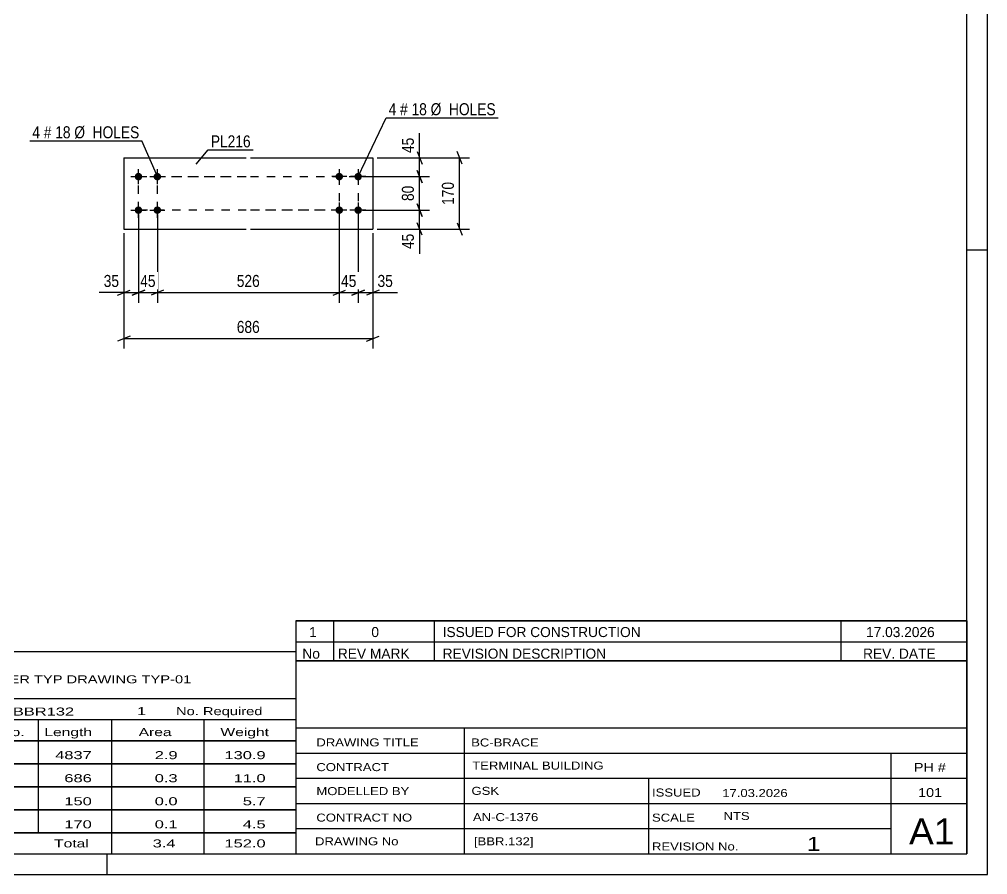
# Model space of a CAD drawing. Header units: millimetres. Extents: x 0 to 594, y 0 to 420.
# Drawn here: x 363 to 594, y 0 to 204.1 of the extents above; entities that cross this region are included whole.
import ezdxf

# ---------------------------------------------------------------- set-up
doc = ezdxf.new("R2010")
doc.units = ezdxf.units.MM
doc.linetypes.add('DXK_LINE_DOT2', pattern=[3.9198, 1.9599, -1.9599])
doc.styles.add('Arial Narrow', font='ARIALN.TTF', dxfattribs={"height": 0.2})

# ---------------------------------------------------------------- blocks, each defined once
blk = doc.blocks.new('Unknown-580610800-1130')
at = {"color": 5, "linetype": 'Continuous'}
for p, q in [((594, 0), (594, 420)), ((589, 5), (589, 415)), ((594, 149), (589, 149)), ((5, 5), (589, 5)), ((384, 0), (384, 5)), ((0, 0), (594, 0))]:
    blk.add_line(p, q, dxfattribs=at)
blk = doc.blocks.new('Part-580610800-3548 - 3547')
at = {"color": 2, "linetype": 'Continuous'}
for p, q in [((387.95, 171.08), (417.15, 171.08)), ((387.95, 171.08), (387.95, 154.08)), ((418.15, 171.08), (447.35, 171.08)), ((447.35, 171.08), (447.35, 154.08)), ((387.95, 154.08), (417.15, 154.08)), ((418.15, 154.08), (447.35, 154.08))]:
    blk.add_line(p, q, dxfattribs=at)
blk = doc.blocks.new('Bolt-580610800-3549 - 3547')
at = {"linetype": 'Continuous'}
for points in [[(439.35, 165.68, -1), (439.35, 167.48, -1)], [(443.85, 165.68, -1), (443.85, 167.48, -1)], [(439.35, 157.68, -1), (439.35, 159.48, -1)], [(443.85, 157.68, -1), (443.85, 159.48, -1)]]:
    blk.add_hatch(color=1, dxfattribs=at).paths.add_polyline_path(points)
at = {"color": 1, "linetype": 'Continuous'}
for p, q in [((441.15, 166.58), (437.55, 166.58)), ((439.35, 168.38), (439.35, 164.78)), ((445.65, 166.58), (442.05, 166.58)), ((443.85, 168.38), (443.85, 164.78)), ((439.35, 160.38), (439.35, 156.78)), ((443.85, 160.38), (443.85, 156.78)), ((441.15, 158.58), (437.55, 158.58)), ((445.65, 158.58), (442.05, 158.58))]:
    blk.add_line(p, q, dxfattribs=at)
blk = doc.blocks.new('Bolt-580610800-3550 - 3547')
at = {"linetype": 'Continuous'}
for points in [[(391.45, 167.48, -1), (391.45, 165.68, -1)], [(395.95, 167.48, -1), (395.95, 165.68, -1)], [(391.45, 159.48, -1), (391.45, 157.68, -1)], [(395.95, 159.48, -1), (395.95, 157.68, -1)]]:
    blk.add_hatch(color=1, dxfattribs=at).paths.add_polyline_path(points)
at = {"color": 1, "linetype": 'Continuous'}
for p, q in [((389.65, 166.58), (393.25, 166.58)), ((391.45, 164.78), (391.45, 168.38)), ((394.15, 166.58), (397.75, 166.58)), ((395.95, 164.78), (395.95, 168.38)), ((391.45, 156.78), (391.45, 160.38)), ((395.95, 156.78), (395.95, 160.38)), ((389.65, 158.58), (393.25, 158.58)), ((394.15, 158.58), (397.75, 158.58))]:
    blk.add_line(p, q, dxfattribs=at)
blk = doc.blocks.new('Rectangle-580610800-3723 - 3547')
at = {"color": 1, "linetype": 'DXK_LINE_DOT2'}
for p, q in [((391.45, 166.58), (417.15, 166.58)), ((391.45, 158.58), (391.45, 166.58)), ((418.15, 166.58), (443.85, 166.58)), ((443.85, 166.58), (443.85, 158.58)), ((417.15, 158.58), (391.45, 158.58)), ((443.85, 158.58), (418.15, 158.58))]:
    blk.add_line(p, q, dxfattribs=at)
blk = doc.blocks.new('Rectangle-580610800-3733 - 3547')
at = {"color": 1, "linetype": 'DXK_LINE_DOT2'}
for p, q in [((395.95, 166.58), (417.15, 166.58)), ((395.95, 158.58), (395.95, 166.58)), ((418.15, 166.58), (439.35, 166.58)), ((439.35, 166.58), (439.35, 158.58)), ((417.15, 158.58), (395.95, 158.58)), ((439.35, 158.58), (418.15, 158.58))]:
    blk.add_line(p, q, dxfattribs=at)
blk = doc.blocks.new('StraightDimension-580610800-3595 - 3547')
at = {"color": 7, "linetype": 'Continuous'}
for p, q in [((448.35, 171.08), (470.44, 171.08)), ((468.64, 169.58), (467.44, 172.58)), ((468.04, 154.08), (468.04, 171.08)), ((467.44, 155.58), (468.64, 152.58)), ((448.35, 154.08), (470.44, 154.08))]:
    blk.add_line(p, q, dxfattribs=at)
at = {"color": 0}
blk.add_wipeout([(467.29, 165.93), (463.09, 165.93), (463.09, 159.24), (467.29, 159.24)], dxfattribs=at)
at = {"color": 3, "style": 'Arial Narrow'}
blk.add_text('170', height=2.863, rotation=90.0002, dxfattribs=at).set_placement((466.69, 159.84))
blk = doc.blocks.new('StraightDimension-580610800-3555 - 3547')
at = {"color": 7, "linetype": 'Continuous'}
for p, q in [((443.85, 157.58), (443.85, 136.5)), ((447.35, 153.08), (447.35, 136.5)), ((442.35, 138.3), (445.35, 139.5)), ((443.85, 138.9), (447.35, 138.9)), ((448.85, 139.5), (445.85, 138.3))]:
    blk.add_line(p, q, dxfattribs=at)
at = {"color": 0}
blk.add_wipeout([(452.73, 139.65), (452.73, 143.85), (447.87, 143.85), (447.87, 139.65)], dxfattribs=at)
at = {"color": 7, "linetype": 'Continuous'}
blk.add_line((447.35, 138.9), (453.25, 138.9), dxfattribs=at)
blk.add_line((447.35, 138.9), (453.25, 138.9), dxfattribs=at)
at = {"color": 3, "style": 'Arial Narrow'}
blk.add_text('35', height=2.863, dxfattribs=at).set_placement((448.47, 140.25))
blk = doc.blocks.new('StraightDimension-580610800-3701 - 3547')
at = {"color": 7, "linetype": 'Continuous'}
for p, q in [((448.35, 171.08), (460.89, 171.08)), ((457.89, 172.58), (459.09, 169.58)), ((458.49, 166.58), (458.49, 171.08)), ((444.85, 166.58), (460.89, 166.58)), ((459.09, 165.08), (457.89, 168.08))]:
    blk.add_line(p, q, dxfattribs=at)
at = {"color": 0}
blk.add_wipeout([(457.74, 176.47), (453.54, 176.47), (453.54, 171.61), (457.74, 171.61)], dxfattribs=at)
at = {"color": 7, "linetype": 'Continuous'}
blk.add_line((458.49, 171.08), (458.49, 176.99), dxfattribs=at)
blk.add_line((458.49, 171.08), (458.49, 176.99), dxfattribs=at)
at = {"color": 3, "style": 'Arial Narrow'}
blk.add_text('45', height=2.863, rotation=90.0002, dxfattribs=at).set_placement((457.14, 172.21))
blk = doc.blocks.new('StraightDimension-580610800-3556 - 3547')
at = {"color": 7, "linetype": 'Continuous'}
for p, q in [((439.35, 157.58), (439.35, 136.5)), ((443.85, 157.58), (443.85, 136.5)), ((437.85, 138.3), (440.85, 139.5)), ((439.35, 138.9), (443.85, 138.9)), ((445.35, 139.5), (442.35, 138.3))]:
    blk.add_line(p, q, dxfattribs=at)
at = {"color": 0}
blk.add_wipeout([(444.02, 139.65), (444.02, 143.85), (439.17, 143.85), (439.17, 139.65)], dxfattribs=at)
at = {"color": 3, "style": 'Arial Narrow'}
blk.add_text('45', height=2.863, dxfattribs=at).set_placement((439.77, 140.25))
blk = doc.blocks.new('StraightDimension-580610800-3557 - 3547')
at = {"color": 7, "linetype": 'Continuous'}
for p, q in [((395.95, 157.58), (395.95, 136.5)), ((439.35, 157.58), (439.35, 136.5)), ((397.45, 139.5), (394.45, 138.3)), ((395.95, 138.9), (439.35, 138.9)), ((437.85, 138.3), (440.85, 139.5))]:
    blk.add_line(p, q, dxfattribs=at)
at = {"color": 0}
blk.add_wipeout([(420.99, 139.65), (420.99, 143.85), (414.3, 143.85), (414.3, 139.65)], dxfattribs=at)
at = {"color": 3, "style": 'Arial Narrow'}
blk.add_text('526', height=2.863, dxfattribs=at).set_placement((414.9, 140.25))
blk = doc.blocks.new('StraightDimension-580610800-3558 - 3547')
at = {"color": 7, "linetype": 'Continuous'}
for p, q in [((391.45, 157.58), (391.45, 136.5)), ((395.95, 157.58), (395.95, 136.5)), ((389.95, 138.3), (392.95, 139.5)), ((391.45, 138.9), (395.95, 138.9)), ((397.45, 139.5), (394.45, 138.3))]:
    blk.add_line(p, q, dxfattribs=at)
at = {"color": 0}
blk.add_wipeout([(396.12, 139.65), (396.12, 143.85), (391.27, 143.85), (391.27, 139.65)], dxfattribs=at)
at = {"color": 3, "style": 'Arial Narrow'}
blk.add_text('45', height=2.863, dxfattribs=at).set_placement((391.87, 140.25))
blk = doc.blocks.new('StraightDimension-580610800-3559 - 3547')
at = {"color": 7, "linetype": 'Continuous'}
for p, q in [((391.45, 157.58), (391.45, 136.5)), ((387.95, 153.08), (387.95, 136.5)), ((386.45, 138.3), (389.45, 139.5)), ((387.95, 138.9), (391.45, 138.9)), ((392.95, 139.5), (389.95, 138.3))]:
    blk.add_line(p, q, dxfattribs=at)
at = {"color": 0}
blk.add_wipeout([(387.42, 139.65), (387.42, 143.85), (382.56, 143.85), (382.56, 139.65)], dxfattribs=at)
at = {"color": 7, "linetype": 'Continuous'}
blk.add_line((387.95, 138.9), (382.04, 138.9), dxfattribs=at)
blk.add_line((387.95, 138.9), (382.04, 138.9), dxfattribs=at)
at = {"color": 3, "style": 'Arial Narrow'}
blk.add_text('35', height=2.863, dxfattribs=at).set_placement((383.16, 140.25))
blk = doc.blocks.new('StraightDimension-580610800-3575 - 3547')
at = {"color": 7, "linetype": 'Continuous'}
for p, q in [((387.95, 153.08), (387.95, 125.53)), ((447.35, 153.08), (447.35, 125.53)), ((389.45, 128.53), (386.45, 127.33)), ((387.95, 127.93), (447.35, 127.93)), ((445.85, 127.33), (448.85, 128.53))]:
    blk.add_line(p, q, dxfattribs=at)
at = {"color": 0}
blk.add_wipeout([(420.99, 128.68), (420.99, 132.88), (414.3, 132.88), (414.3, 128.68)], dxfattribs=at)
at = {"color": 3, "style": 'Arial Narrow'}
blk.add_text('686', height=2.863, dxfattribs=at).set_placement((414.9, 129.28))
blk = doc.blocks.new('StraightDimension-580610800-3702 - 3547')
at = {"color": 7, "linetype": 'Continuous'}
for p, q in [((444.85, 166.58), (460.89, 166.58)), ((457.89, 168.08), (459.09, 165.08)), ((458.49, 158.58), (458.49, 166.58)), ((459.09, 157.08), (457.89, 160.08)), ((444.85, 158.58), (460.89, 158.58))]:
    blk.add_line(p, q, dxfattribs=at)
at = {"color": 0}
blk.add_wipeout([(457.74, 165.01), (453.54, 165.01), (453.54, 160.16), (457.74, 160.16)], dxfattribs=at)
at = {"color": 3, "style": 'Arial Narrow'}
blk.add_text('80', height=2.863, rotation=90.0002, dxfattribs=at).set_placement((457.14, 160.76))
blk = doc.blocks.new('StraightDimension-580610800-3703 - 3547')
at = {"color": 7, "linetype": 'Continuous'}
for p, q in [((457.89, 160.08), (459.09, 157.08)), ((444.85, 158.58), (460.89, 158.58)), ((458.49, 154.08), (458.49, 158.58)), ((459.09, 152.58), (457.89, 155.58)), ((448.35, 154.08), (460.89, 154.08))]:
    blk.add_line(p, q, dxfattribs=at)
at = {"color": 0}
blk.add_wipeout([(457.74, 153.56), (453.54, 153.56), (453.54, 148.7), (457.74, 148.7)], dxfattribs=at)
at = {"color": 7, "linetype": 'Continuous'}
blk.add_line((458.49, 154.08), (458.49, 148.18), dxfattribs=at)
blk.add_line((458.49, 154.08), (458.49, 148.18), dxfattribs=at)
at = {"color": 3, "style": 'Arial Narrow'}
blk.add_text('45', height=2.863, rotation=90.0002, dxfattribs=at).set_placement((457.14, 149.3))
blk = doc.blocks.new('Unknown-580610800-4462')
at = {"color": 7, "linetype": 'Continuous'}
for p, q in [((429, 51.05), (429, 5)), ((429, 51.05), (589, 51.05)), ((589, 51), (589, 5)), ((429, 35), (589, 35)), ((469.14, 35), (469.14, 5)), ((429, 29), (589, 29)), ((571, 5.05), (571, 29.05)), ((429, 23), (589, 23)), ((513.14, 23), (513.14, 5)), ((429, 17), (589, 17)), ((429, 11), (571, 11)), ((429, 5), (589, 5))]:
    blk.add_line(p, q, dxfattribs=at)
at = {"color": 7, "style": 'Arial Narrow'}
for s, height, width, p in [('DRAWING TITLE', 1.9089, 1.425378, (433.88, 30.61)), ('BC-BRACE', 1.909, 1.425378, (470.81, 30.59)), ('CONTRACT', 1.909, 1.425378, (433.88, 24.71)), ('TERMINAL BUILDING', 1.9089, 1.425378, (471.06, 25.07)), ('MODELLED BY', 1.9089, 1.425378, (433.88, 18.98)), ('GSK', 1.909, 1.425378, (470.88, 19.04)), ('ISSUED', 1.909, 1.425378, (513.94, 18.64)), ('17.03.2026', 1.909, 1.425378, (530.69, 18.52)), ('CONTRACT NO', 1.9089, 1.425378, (433.88, 12.66)), ('AN-C-1376', 1.909, 1.425378, (471.23, 12.78)), ('SCALE', 1.909, 1.425378, (513.94, 12.65)), ('A1', 6.204, 1.25, (575.24, 7.2)), ('DRAWING No', 1.909, 1.425378, (433.56, 7)), ('[BBR.132]', 1.909, 1.425378, (471.46, 6.99)), ('REVISION No.', 1.9089, 1.425378, (513.94, 5.77)), ('1', 3.34, 1.5, (550.91, 5.68))]:
    blk.add_text(s, height=height, dxfattribs=dict(at, width=width)).set_placement(p)
at = {"color": 7, "linetype": 'Continuous', "style": 'Arial Narrow'}
for s, height, width, p in [('PH #', 2.1, 1.42538, (576.4, 24.55)), ('101', 2.1, 1.42538, (577.41, 18.55)), ('NTS', 1.909, 1.425378, (531, 13.05))]:
    blk.add_text(s, height=height, dxfattribs=dict(at, width=width)).set_placement(p)
blk = doc.blocks.new('Unknown-580610800-4463')
at = {"color": 7, "linetype": 'Continuous'}
for p, q in [((429, 60.55), (589, 60.55)), ((589, 60.55), (429, 60.55)), ((429, 60.55), (429, 55.55)), ((438, 60.55), (438, 55.55)), ((462, 60.55), (462, 55.55)), ((559, 60.55), (559, 55.55)), ((589, 60.55), (589, 55.55)), ((429, 55.55), (589, 55.55)), ((429, 55.55), (429, 51.05)), ((429, 55.55), (589, 55.55)), ((438, 55.55), (438, 51.05)), ((462, 55.55), (462, 51.05)), ((559, 55.55), (559, 51.05)), ((589, 55.55), (589, 51.05)), ((589, 51.05), (429, 51.05))]:
    blk.add_line(p, q, dxfattribs=at)
at = {"color": 7, "linetype": 'Continuous', "style": 'Arial Narrow'}
for s, height, width, p in [('1', 2.39, 1.196471, (432.16, 56.7)), ('0', 2.39, 1.196471, (447, 56.7)), ('ISSUED FOR CONSTRUCTION', 2.3861, 1.196471, (464, 56.7)), ('17.03.2026', 2.386, 1.196471, (565, 56.7)), ('No', 2.386, 1.2, (430.54, 51.55)), ('REV MARK', 2.386, 1.2, (439, 51.55)), ('REVISION DESCRIPTION', 2.3861, 1.2, (464, 51.55)), ('REV. DATE', 2.386, 1.2, (564.28, 51.55))]:
    blk.add_text(s, height=height, dxfattribs=dict(at, width=width)).set_placement(p)
blk = doc.blocks.new('Unknown-580610800-4464')
at = {"color": 7, "linetype": 'Continuous'}
for p, q in [((269, 53.25), (429, 53.25)), ((269, 42), (269, 53.25)), ((429, 53.25), (429, 42)), ((269, 42), (429, 42)), ((269, 42), (269, 37)), ((429, 42), (429, 37)), ((269, 37), (429, 37)), ((269, 37), (269, 32)), ((293, 37), (293, 32)), ((328.5, 37), (328.5, 32)), ((354.5, 37), (354.5, 32)), ((367.5, 37), (367.5, 32)), ((385, 37), (385, 32)), ((407, 37), (407, 32)), ((429, 37), (429, 32)), ((269, 32), (429, 32)), ((269, 31.95), (269, 26.55)), ((269, 31.95), (429, 31.95)), ((293, 32), (293, 26.5)), ((328.5, 32), (328.5, 26.5)), ((354.5, 32), (354.5, 26.5)), ((367.5, 32), (367.5, 26.5)), ((385, 32), (385, 26.5)), ((407, 32), (407, 26.5)), ((429, 31.95), (429, 26.55)), ((269, 26.55), (429, 26.55)), ((269, 26.45), (269, 21.05)), ((269, 26.45), (429, 26.45)), ((293, 26.5), (293, 21)), ((328.5, 26.5), (328.5, 21)), ((354.5, 26.5), (354.5, 21)), ((367.5, 26.5), (367.5, 21)), ((385, 26.5), (385, 21)), ((407, 26.5), (407, 21)), ((429, 26.45), (429, 21.05)), ((269, 21.05), (429, 21.05)), ((269, 20.95), (269, 15.55)), ((269, 20.95), (429, 20.95)), ((293, 21), (293, 15.5)), ((328.5, 21), (328.5, 15.5)), ((354.5, 21), (354.5, 15.5)), ((367.5, 21), (367.5, 15.5)), ((385, 21), (385, 15.5)), ((407, 21), (407, 15.5)), ((429, 20.95), (429, 15.55)), ((269, 15.55), (429, 15.55)), ((269, 15.45), (269, 10.05)), ((269, 15.45), (429, 15.45)), ((293, 15.5), (293, 10)), ((328.5, 15.5), (328.5, 10)), ((354.5, 15.5), (354.5, 10)), ((367.5, 15.5), (367.5, 10)), ((385, 15.5), (385, 10)), ((407, 15.5), (407, 10)), ((429, 15.45), (429, 10.05)), ((269, 10.05), (429, 10.05)), ((269, 10), (429, 10)), ((269, 10), (269, 5)), ((385, 10), (385, 5)), ((407, 10), (407, 5)), ((429, 10), (429, 5)), ((269, 5), (429, 5))]:
    blk.add_line(p, q, dxfattribs=at)
at = {"color": 7, "style": 'Arial Narrow'}
for s, height, width, p in [('GENERAL NOTES & WELD DETAILS :', 2.8633, 1.4, (270.15, 45.56)), ('REFER TYP DRAWING TYP-01', 1.9089, 1.6, (353.7, 45.66)), ("MATERIAL LIST FOR ASSEMBLY MK'D", 1.9089, 1.6, (270.15, 38.06)), ('BBR132', 1.909, 1.794707, (361.48, 37.97)), ('1', 1.91, 1.794707, (391.08, 38.06)), ('No. Required', 1.9089, 1.6, (400.41, 38.06)), ('Mark', 1.909, 1.7, (270.34, 33)), ('Profile', 1.909, 1.7, (303.41, 33)), ('Material', 1.909, 1.7, (333.54, 33.06)), ('No.', 1.909, 1.7, (358.5, 33.06)), ('Length', 1.909, 1.7, (369, 33.06)), ('Area', 1.909, 1.7, (391.5, 33.06)), ('Weight', 1.909, 1.7, (411, 33.06))]:
    blk.add_text(s, height=height, dxfattribs=dict(at, width=width)).set_placement(p)
at = {"color": 7, "linetype": 'Continuous', "style": 'Arial Narrow'}
for s, height, width, p in [('BBR132', 1.909, 1.794707, (270.5, 27.56)), ('SHS150*6', 1.909, 1.794707, (295, 27.56)), ('E350', 1.909, 1.794707, (334.74, 27.56)), ('1', 1.91, 1.794707, (358.86, 27.56)), ('4837', 1.909, 1.794707, (371.58, 27.56)), ('2.9', 1.909, 1.794707, (395.32, 27.56)), ('130.9', 1.909, 1.794707, (411.96, 27.56)), ('PL216', 1.909, 1.794707, (270.5, 22.06)), ('PL12*170', 1.909, 1.794707, (295, 22.06)), ('E350', 1.909, 1.794707, (334.74, 22.06)), ('1', 1.91, 1.794707, (358.86, 22.06)), ('686', 1.909, 1.794707, (373.77, 22.06)), ('0.3', 1.909, 1.794707, (395.32, 22.06)), ('11.0', 1.909, 1.794707, (414.14, 22.06)), ('PL40', 1.909, 1.794707, (270.5, 16.56)), ('PL10*120', 1.909, 1.794707, (295, 16.56)), ('E350', 1.909, 1.794707, (334.74, 16.56)), ('150', 1.909, 1.794707, (373.77, 16.56)), ('0.0', 1.909, 1.794707, (395.32, 16.56)), ('4', 1.91, 1.794707, (358.86, 16.56)), ('5.7', 1.909, 1.794707, (416.33, 16.56)), ('PL98', 1.909, 1.794707, (270.5, 11.06)), ('PL10*170', 1.909, 1.794707, (295, 11.06)), ('E350', 1.909, 1.794707, (334.74, 11.06)), ('2', 1.91, 1.794707, (358.86, 11.06)), ('170', 1.909, 1.794707, (373.77, 11.06)), ('0.1', 1.909, 1.794707, (395.32, 11.06)), ('4.5', 1.909, 1.794707, (416.33, 11.06)), ('Total', 1.909, 1.7, (371.33, 6.5)), ('3.4', 1.909, 1.794707, (394.83, 6.5)), ('152.0', 1.909, 1.794707, (411.96, 6.5))]:
    blk.add_text(s, height=height, dxfattribs=dict(at, width=width)).set_placement(p)
blk = doc.blocks.new('Mark-580610800-3598 - 3547')
at = {"color": 0}
blk.add_wipeout([(418.22, 173.56), (418.22, 176.56), (408.71, 176.56), (408.71, 173.56)], dxfattribs=at)
blk.add_wipeout([(418.22, 173.56), (418.22, 176.56), (408.71, 176.56), (408.71, 173.56)], dxfattribs=at)
at = {"color": 30, "linetype": 'Continuous'}
for p, q in [((405.19, 169.58), (408.11, 172.96)), ((408.11, 172.96), (418.82, 172.96))]:
    blk.add_line(p, q, dxfattribs=at)
at = {"color": 3, "style": 'Arial Narrow'}
blk.add_text('PL216', height=2.863, dxfattribs=at).set_placement((408.71, 173.56))
blk = doc.blocks.new('Mark-580610800-3601 - 3547')
at = {"color": 0}
blk.add_wipeout([(452.95, 181.24), (452.95, 184.24), (451.13, 184.24), (451.13, 181.24)], dxfattribs=at)
blk.add_wipeout([(452.95, 181.24), (452.95, 184.24), (451.13, 184.24), (451.13, 181.24)], dxfattribs=at)
at = {"color": 7, "linetype": 'Continuous'}
blk.add_line((443.85, 166.58), (450.53, 180.64), dxfattribs=at)
at = {"color": 0}
blk.add_wipeout([(455.68, 181.24), (455.68, 184.24), (453.85, 184.24), (453.85, 181.24)], dxfattribs=at)
blk.add_wipeout([(455.68, 181.24), (455.68, 184.24), (453.85, 184.24), (453.85, 181.24)], dxfattribs=at)
at = {"color": 3, "style": 'Arial Narrow'}
blk.add_text('4', height=2.86, dxfattribs=at).set_placement((451.13, 181.24))
at = {"color": 0}
blk.add_wipeout([(460.24, 181.24), (460.24, 184.24), (456.58, 184.24), (456.58, 181.24)], dxfattribs=at)
blk.add_wipeout([(460.24, 181.24), (460.24, 184.24), (456.58, 184.24), (456.58, 181.24)], dxfattribs=at)
at = {"color": 3, "style": 'Arial Narrow'}
blk.add_text('#', height=2.86, dxfattribs=at).set_placement((453.85, 181.24))
at = {"color": 0}
blk.add_wipeout([(476.67, 181.24), (476.67, 184.24), (461.14, 184.24), (461.14, 181.24)], dxfattribs=at)
blk.add_wipeout([(476.67, 181.24), (476.67, 184.24), (461.14, 184.24), (461.14, 181.24)], dxfattribs=at)
at = {"color": 7, "linetype": 'Continuous'}
blk.add_line((450.53, 180.64), (477.27, 180.64), dxfattribs=at)
at = {"color": 3, "style": 'Arial Narrow'}
for s, p in [('18', (456.58, 181.24)), ('Ø  HOLES', (461.14, 181.24))]:
    blk.add_text(s, height=2.863, dxfattribs=at).set_placement(p)
blk = doc.blocks.new('Mark-580610800-3602 - 3547')
at = {"color": 0}
blk.add_wipeout([(367.96, 175.73), (367.96, 178.73), (366.13, 178.73), (366.13, 175.73)], dxfattribs=at)
blk.add_wipeout([(367.96, 175.73), (367.96, 178.73), (366.13, 178.73), (366.13, 175.73)], dxfattribs=at)
blk.add_wipeout([(370.69, 175.73), (370.69, 178.73), (368.86, 178.73), (368.86, 175.73)], dxfattribs=at)
blk.add_wipeout([(370.69, 175.73), (370.69, 178.73), (368.86, 178.73), (368.86, 175.73)], dxfattribs=at)
at = {"color": 3, "style": 'Arial Narrow'}
blk.add_text('4', height=2.86, dxfattribs=at).set_placement((366.13, 175.73))
at = {"color": 0}
blk.add_wipeout([(375.24, 175.73), (375.24, 178.73), (371.59, 178.73), (371.59, 175.73)], dxfattribs=at)
blk.add_wipeout([(375.24, 175.73), (375.24, 178.73), (371.59, 178.73), (371.59, 175.73)], dxfattribs=at)
at = {"color": 3, "style": 'Arial Narrow'}
blk.add_text('#', height=2.86, dxfattribs=at).set_placement((368.86, 175.73))
at = {"color": 0}
blk.add_wipeout([(391.67, 175.73), (391.67, 178.73), (376.14, 178.73), (376.14, 175.73)], dxfattribs=at)
blk.add_wipeout([(391.67, 175.73), (391.67, 178.73), (376.14, 178.73), (376.14, 175.73)], dxfattribs=at)
at = {"color": 7, "linetype": 'Continuous'}
for p in [(365.53, 175.13), (395.95, 166.58)]:
    blk.add_line(p, (392.27, 175.13), dxfattribs=at)
at = {"color": 3, "style": 'Arial Narrow'}
for s, p in [('18', (371.59, 175.73)), ('Ø  HOLES', (376.14, 175.73))]:
    blk.add_text(s, height=2.863, dxfattribs=at).set_placement(p)

msp = doc.modelspace()

# ---------------------------------------------------------------- block references
for name in ['Unknown-580610800-1130', 'Part-580610800-3548 - 3547', 'Bolt-580610800-3550 - 3547', 'Rectangle-580610800-3723 - 3547', 'Rectangle-580610800-3733 - 3547', 'Bolt-580610800-3549 - 3547', 'Unknown-580610800-4463', 'Unknown-580610800-4464', 'Unknown-580610800-4462']:
    msp.add_blockref(name, (0, 0))

# ---------------------------------------------------------------- next in the draw order: block references
for name in ['Mark-580610800-3602 - 3547', 'Mark-580610800-3598 - 3547', 'StraightDimension-580610800-3595 - 3547']:
    msp.add_blockref(name, (0, 0))

# ---------------------------------------------------------------- next in the draw order: block references
for name in ['StraightDimension-580610800-3701 - 3547', 'StraightDimension-580610800-3555 - 3547']:
    msp.add_blockref(name, (0, 0))

# ---------------------------------------------------------------- next in the draw order: block references
msp.add_blockref('StraightDimension-580610800-3556 - 3547', (0, 0))

# ---------------------------------------------------------------- next in the draw order: block references
for name in ['StraightDimension-580610800-3702 - 3547', 'StraightDimension-580610800-3557 - 3547']:
    msp.add_blockref(name, (0, 0))

# ---------------------------------------------------------------- next in the draw order: block references
for name in ['Mark-580610800-3601 - 3547', 'StraightDimension-580610800-3558 - 3547']:
    msp.add_blockref(name, (0, 0))

# ---------------------------------------------------------------- next in the draw order: block references
msp.add_blockref('StraightDimension-580610800-3559 - 3547', (0, 0))

# ---------------------------------------------------------------- next in the draw order: block references
msp.add_blockref('StraightDimension-580610800-3575 - 3547', (0, 0))

# ---------------------------------------------------------------- next in the draw order: block references
msp.add_blockref('StraightDimension-580610800-3703 - 3547', (0, 0))

doc.saveas('drawing.dxf')
